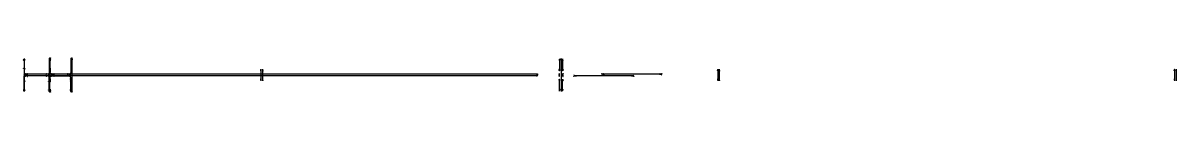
# Model space of a CAD drawing. Header units: millimetres. Extents: x -13916 to 13, y -89 to 89.
# Drawn here: x -13916 to -7919, y -89 to 89 of the extents above; entities that cross this region are included whole.
import ezdxf

# ---------------------------------------------------------------- set-up
doc = ezdxf.new("R2010")
doc.units = ezdxf.units.MM
for name, color, linetype in [('AutoDetect_10_44', 1, 'Continuous'), ('AutoDetect_11_48', 1, 'Continuous'), ('AutoDetect_12_31', 1, 'Continuous'), ('AutoDetect_12_32', 1, 'Continuous'), ('AutoDetect_13_33', 1, 'Continuous'), ('AutoDetect_14_41', 1, 'Continuous'), ('AutoDetect_15_36', 1, 'Continuous'), ('AutoDetect_16_40', 1, 'Continuous'), ('AutoDetect_17_35', 1, 'Continuous'), ('AutoDetect_1_50', 1, 'Continuous'), ('AutoDetect_1_52', 1, 'Continuous'), ('AutoDetect_1_57', 1, 'Continuous'), ('AutoDetect_22_29', 1, 'Continuous'), ('AutoDetect_23_28', 1, 'Continuous'), ('AutoDetect_24_43', 1, 'Continuous'), ('AutoDetect_25_42', 1, 'Continuous'), ('AutoDetect_26_38', 1, 'Continuous'), ('AutoDetect_27_39', 1, 'Continuous'), ('AutoDetect_2_46', 1, 'Continuous'), ('AutoDetect_2_55', 1, 'Continuous'), ('AutoDetect_2_62', 1, 'Continuous'), ('AutoDetect_32_59', 1, 'Continuous'), ('AutoDetect_33_63', 1, 'Continuous'), ('AutoDetect_34_26', 1, 'Continuous'), ('AutoDetect_35_27', 1, 'Continuous'), ('AutoDetect_36_22', 1, 'Continuous'), ('AutoDetect_37_23', 1, 'Continuous'), ('AutoDetect_3_53', 1, 'Continuous'), ('AutoDetect_3_56', 1, 'Continuous'), ('AutoDetect_4_60', 1, 'Continuous'), ('AutoDetect_58_24', 1, 'Continuous'), ('AutoDetect_59_25', 1, 'Continuous'), ('AutoDetect_62_30', 1, 'Continuous'), ('AutoDetect_63_34', 1, 'Continuous'), ('AutoDetect_76_58', 1, 'Continuous'), ('AutoDetect_76_61', 1, 'Continuous'), ('AutoDetect_77_54', 1, 'Continuous'), ('AutoDetect_78_47', 1, 'Continuous'), ('AutoDetect_79_51', 1, 'Continuous'), ('AutoDetect_80_45', 1, 'Continuous'), ('AutoDetect_81_49', 1, 'Continuous'), ('AutoDetect_9_37', 1, 'Continuous'), ('Lasche_ID_GUID_8446B62E_D2A5_450f_8CBC_BC5C9A2F1504', 1, 'Continuous')]:
    doc.layers.add(name, color=color, linetype=linetype)

# ---------------------------------------------------------------- blocks, each defined once
blk = doc.blocks.new('Kontrollpunkt')
at = {"color": 0}
for q in [(0, 6), (8, 0), (0, 0, 4)]:
    blk.add_line((0, 0), q, dxfattribs=at)
for points in [[(0.25, 8, -0.25), (-0.25, 8, -0.25), (-0.25, 8, 0.25), (0, 10, 0), (-0.25, 8, -0.25), (0.25, 8, 0.25), (0, 10, 0), (0.25, 8, -0.25), (0.25, 8, 0.25), (-0.25, 8, 0.25)], [(0.25, 6, -0.25), (-0.25, 6, -0.25), (-0.25, 6, 0.25), (0, 8, 0), (-0.25, 6, -0.25), (0.25, 6, 0.25), (0, 8, 0), (0.25, 6, -0.25), (0.25, 6, 0.25), (-0.25, 6, 0.25)], [(0.25, 0.25, 4), (-0.25, 0.25, 4), (-0.25, -0.25, 4), (0, 0, 6), (-0.25, 0.25, 4), (0.25, -0.25, 4), (0, 0, 6), (0.25, 0.25, 4), (0.25, -0.25, 4), (-0.25, -0.25, 4)], [(0.25, 0.25, 6), (-0.25, 0.25, 6), (-0.25, -0.25, 6), (0, 0, 8), (-0.25, 0.25, 6), (0.25, -0.25, 6), (0, 0, 8), (0.25, 0.25, 6), (0.25, -0.25, 6), (-0.25, -0.25, 6)], [(0.25, 0.25, 8), (-0.25, 0.25, 8), (-0.25, -0.25, 8), (0, 0, 10), (-0.25, 0.25, 8), (0.25, -0.25, 8), (0, 0, 10), (0.25, 0.25, 8), (0.25, -0.25, 8), (-0.25, -0.25, 8)], [(8, 0.25, -0.25), (8, 0.25, 0.25), (8, -0.25, 0.25), (10, 0, 0), (8, 0.25, 0.25), (8, -0.25, -0.25), (10, 0, 0), (8, 0.25, -0.25), (8, -0.25, -0.25), (8, -0.25, 0.25)]]:
    blk.add_polyline3d(points, dxfattribs=at)

msp = doc.modelspace()

# ---------------------------------------------------------------- linework, layer by layer
at = {"layer": 'AutoDetect_10_44', "color": 1}
msp.add_line((-11242.9, 4, -450), (-13765.1, 4, -450), dxfattribs=at)
at = {"layer": 'AutoDetect_11_48', "color": 1}
msp.add_line((-11242.9, -4, -450), (-13765.1, -4, -450), dxfattribs=at)
at = {"layer": 'AutoDetect_12_31', "color": 1}
msp.add_line((-11112.4, -4, -126.7), (-11112.4, -4, -260), dxfattribs=at)
at = {"layer": 'AutoDetect_12_32', "color": 1}
msp.add_line((-11112.4, -4, -413.3), (-11112.4, -4, -260), dxfattribs=at)
at = {"layer": 'AutoDetect_13_33', "color": 1}
msp.add_line((-11127.4, -4, -126.7), (-11127.4, -4, -413.3), dxfattribs=at)
at = {"layer": 'AutoDetect_14_41', "color": 1}
msp.add_line((-11127.4, -84, -436.3), (-11127.4, -27, -436.3), dxfattribs=at)
at = {"layer": 'AutoDetect_15_36', "color": 1}
msp.add_line((-11127.4, -84, -103.7), (-11127.4, -27, -103.7), dxfattribs=at)
at = {"layer": 'AutoDetect_16_40', "color": 1}
msp.add_line((-11112.4, -84, -436.3), (-11112.4, -27, -436.3), dxfattribs=at)
at = {"layer": 'AutoDetect_17_35', "color": 1}
msp.add_line((-11112.4, -84, -103.7), (-11112.4, -27, -103.7), dxfattribs=at)
at = {"layer": 'AutoDetect_1_50', "color": 1}
msp.add_line((-13770.1, -4, -419.3), (-13673.1, -4, -120.7), dxfattribs=at)
for points, weights in [([(-13775.1, -12.5, -434.6), (-13773.4, -4, -429.3), (-13770.1, -4, -419.3)], [0.86513754622, 0.812365281698, 1]), ([(-13673.1, -4, -120.7), (-13671.4, -4, -115.5), (-13669.9, -6.8, -111)], [1, 0.945288413992, 0.969224732871])]:
    msp.add_rational_spline(points, weights, degree=2, dxfattribs=at)
at = {"layer": 'AutoDetect_1_52', "color": 1}
msp.add_line((-13667.2, -84.9, -102.7), (-13667.2, -22, -102.7), dxfattribs=at)
msp.add_rational_spline([(-13667.2, -22, -102.7), (-13667.2, -14.5, -102.7), (-13668.9, -9.3, -108), (-13669.4, -7.9, -109.4), (-13669.9, -6.8, -111)], [1, 0.923879532511, 1, 0.978591118519, 0.969224732871], degree=2, knots=[-3.141593, -3.141593, -3.141593, -2.356194, -2.356194, -2.135301, -2.135301, -2.135301], dxfattribs=at)
at = {"layer": 'AutoDetect_1_57', "color": 1}
msp.add_line((-13775.9, -84.9, -437.3), (-13775.9, -22, -437.3), dxfattribs=at)
msp.add_rational_spline([(-13775.9, -22, -437.3), (-13775.9, -16.9, -437.3), (-13775.1, -12.5, -434.6)], [1, 0.894741499489, 0.86513754622], degree=2, dxfattribs=at)
at = {"layer": 'AutoDetect_22_29', "color": 1}
msp.add_line((-11127.4, 4, -126.7), (-11127.4, 4, -413.3), dxfattribs=at)
at = {"layer": 'AutoDetect_23_28', "color": 1}
msp.add_line((-11112.4, 4, -126.7), (-11112.4, 4, -413.3), dxfattribs=at)
at = {"layer": 'AutoDetect_24_43', "color": 1}
msp.add_line((-11127.4, 84, -436.3), (-11127.4, 27, -436.3), dxfattribs=at)
at = {"layer": 'AutoDetect_25_42', "color": 1}
msp.add_line((-11112.4, 84, -436.3), (-11112.4, 27, -436.3), dxfattribs=at)
at = {"layer": 'AutoDetect_26_38', "color": 1}
msp.add_line((-11112.4, 84, -103.7), (-11112.4, 27, -103.7), dxfattribs=at)
at = {"layer": 'AutoDetect_27_39', "color": 1}
msp.add_line((-11127.4, 84, -103.7), (-11127.4, 27, -103.7), dxfattribs=at)
at = {"layer": 'AutoDetect_2_46', "color": 1}
msp.add_line((-13673.1, 4, -120.7), (-13770.1, 4, -419.3), dxfattribs=at)
msp.add_rational_spline([(-13770.1, 4, -419.3), (-13772.5, 4, -426.8), (-13774.2, 9.3, -432), (-13774.7, 10.7, -433.4), (-13775, 12.3, -434.5)], [1, 0.923879532511, 1, 0.978591118519, 0.969224732871], degree=2, knots=[-2.577088, -2.577088, -2.577088, -1.79169, -1.79169, -1.570796, -1.570796, -1.570796], dxfattribs=at)
msp.add_rational_spline([(-13669.9, 6.8, -111), (-13671.4, 4, -115.5), (-13673.1, 4, -120.7)], [0.969224732871, 0.945288413992, 1], degree=2, dxfattribs=at)
at = {"layer": 'AutoDetect_2_55', "color": 1}
msp.add_line((-13667.2, 84.9, -102.7), (-13667.2, 22, -102.7), dxfattribs=at)
msp.add_rational_spline([(-13667.2, 22, -102.7), (-13667.2, 14.5, -102.7), (-13668.9, 9.3, -108), (-13669.4, 7.9, -109.4), (-13669.9, 6.8, -111)], [1, 0.923879532511, 1, 0.978591118519, 0.969224732871], degree=2, knots=[-1.006291, -1.006291, -1.006291, -0.220893, -0.220893, 0, 0, 0], dxfattribs=at)
at = {"layer": 'AutoDetect_2_62', "color": 1}
msp.add_line((-13775.9, 84.9, -437.3), (-13775.9, 22, -437.3), dxfattribs=at)
msp.add_rational_spline([(-13775.9, 22, -437.3), (-13775.9, 16.8, -437.3), (-13775, 12.3, -434.5)], [1, 0.945288413992, 0.969224732871], degree=2, dxfattribs=at)
at = {"layer": 'AutoDetect_32_59', "color": 1}
msp.add_line((-12679.2, 30, -90), (-12679.2, -30, -90), dxfattribs=at)
at = {"layer": 'AutoDetect_33_63', "color": 1}
msp.add_line((-12671.2, 30, -90), (-12671.2, -30, -90), dxfattribs=at)
at = {"layer": 'AutoDetect_34_26', "color": 1}
msp.add_line((-10305.3, 30, -90), (-10305.3, -30, -90), dxfattribs=at)
at = {"layer": 'AutoDetect_35_27', "color": 1}
msp.add_line((-10297.3, 30, -90), (-10297.3, -30, -90), dxfattribs=at)
at = {"layer": 'AutoDetect_36_22', "color": 1}
msp.add_line((-7931.4, 30, -90), (-7931.4, -30, -90), dxfattribs=at)
at = {"layer": 'AutoDetect_37_23', "color": 1}
msp.add_line((-7923.4, 30, -90), (-7923.4, -30, -90), dxfattribs=at)
at = {"layer": 'AutoDetect_3_53', "color": 1}
msp.add_line((-13780.1, -85, -450), (-13780.1, -4, -450), dxfattribs=at)
at = {"layer": 'AutoDetect_3_56', "color": 1}
msp.add_line((-13780.1, 85, -450), (-13780.1, 4, -450), dxfattribs=at)
at = {"layer": 'AutoDetect_4_60', "color": 1}
msp.add_line((-13663.1, 85, -90), (-13663.1, -85, -90), dxfattribs=at)
at = {"layer": 'AutoDetect_58_24', "color": 1}
msp.add_line((-10599.6, 4, -270), (-10904.6, 4, -270), dxfattribs=at)
at = {"layer": 'AutoDetect_59_25', "color": 1}
msp.add_line((-10599.6, 4, -250), (-10904.6, 4, -250), dxfattribs=at)
at = {"layer": 'AutoDetect_62_30', "color": 1}
msp.add_line((-10744.6, -4, -270), (-11049.6, -4, -270), dxfattribs=at)
at = {"layer": 'AutoDetect_63_34', "color": 1}
msp.add_line((-10744.6, -4, -250), (-11049.6, -4, -250), dxfattribs=at)
at = {"layer": 'AutoDetect_76_58', "color": 1}
msp.add_line((-13910.3, -85, -850.8), (-13910.3, -4, -850.8), dxfattribs=at)
at = {"layer": 'AutoDetect_76_61', "color": 1}
msp.add_line((-13910.3, 85, -850.8), (-13910.3, 4, -850.8), dxfattribs=at)
at = {"layer": 'AutoDetect_77_54', "color": 1}
msp.add_line((-13910.3, 85, -850.8), (-13910.3, -85, -850.8), dxfattribs=at)
at = {"layer": 'AutoDetect_78_47', "color": 1}
msp.add_line((-13784.7, 4, -464.3), (-13905.7, 4, -836.6), dxfattribs=at)
at = {"layer": 'AutoDetect_79_51', "color": 1}
msp.add_line((-13784.7, -4, -464.3), (-13905.7, -4, -836.6), dxfattribs=at)
at = {"layer": 'AutoDetect_80_45', "color": 1}
msp.add_line((-11241.8, 4, -467.5), (-13895.5, 4, -848.7), dxfattribs=at)
at = {"layer": 'AutoDetect_81_49', "color": 1}
msp.add_line((-11241.8, -4, -467.5), (-13895.5, -4, -848.7), dxfattribs=at)
at = {"layer": 'AutoDetect_9_37', "color": 1}
msp.add_line((-11119.9, 85, -450), (-11119.9, -85, -450), dxfattribs=at)

# ---------------------------------------------------------------- block references
at = {"layer": 'AutoDetect_10_44', "color": 2, "extrusion": (0.173648, 0.696364, -0.696364), "xscale": 0.4999999999999999, "yscale": 0.4999999999999999, "zscale": 0.4999999999999999, "rotation": 170.1489259845508}
msp.add_blockref('Kontrollpunkt', (13357, -2639.5, -2074.1), dxfattribs=at)
at = {"layer": 'AutoDetect_10_44', "color": 2, "extrusion": (-0.982548, 0.131528, -0.131529), "xscale": 0.5, "yscale": 0.5, "zscale": 0.5, "rotation": 332.1122954924301}
msp.add_blockref('Kontrollpunkt', (1487.7, 1019.7, 11106.4), dxfattribs=at)
at = {"layer": 'AutoDetect_11_48', "color": 2, "extrusion": (-0.982548, -0.131528, -0.131529), "xscale": 0.5, "yscale": 0.5, "zscale": 0.5, "rotation": 180.5312304117524}
msp.add_blockref('Kontrollpunkt', (-1487.7, 1019.7, 11106.4), dxfattribs=at)
at = {"layer": 'AutoDetect_11_48', "color": 2, "extrusion": (0.173648, -0.696364, -0.696364), "xscale": 0.4999999999999999, "yscale": 0.4999999999999999, "zscale": 0.4999999999999999, "rotation": 189.8510740154491}
msp.add_blockref('Kontrollpunkt', (-13357, -2639.5, -2074.1), dxfattribs=at)
at = {"layer": 'AutoDetect_12_31', "color": 1, "extrusion": (0.707106, -0.707106, -0.001714), "xscale": 0.5, "yscale": 0.5, "zscale": 0.5, "rotation": 269.901815205966}
msp.add_blockref('Kontrollpunkt', (-7860.5, -140.2, -7854.6), dxfattribs=at)
at = {"layer": 'AutoDetect_12_31', "color": 1, "extrusion": (0.662306, -0.662306, 0.350286), "xscale": 0.5, "yscale": 0.5, "zscale": 0.5, "rotation": 289.304664699849}
msp.add_blockref('Kontrollpunkt', (-7860.5, 2507.9, -7448.2), dxfattribs=at)
at = {"layer": 'AutoDetect_12_31', "color": 1, "extrusion": (0.696364, -0.696364, 0.173648), "xscale": 0.4999999999999999, "yscale": 0.4999999999999999, "zscale": 0.4999999999999999, "rotation": 279.8510761165839}
for p in [(-7860.5, 1137.5, -7775.4), (-7860.5, 1199.8, -7764.4)]:
    msp.add_blockref('Kontrollpunkt', p, dxfattribs=at)
at = {"layer": 'AutoDetect_12_32', "color": 1, "extrusion": (0.871388, -0.490074, 0.022587), "xscale": 0.5000000000000001, "yscale": 0.5000000000000001, "zscale": 0.5000000000000001, "rotation": 270}
msp.add_blockref('Kontrollpunkt', (-5450.8, -194.5, -9690.6), dxfattribs=at)
at = {"layer": 'AutoDetect_12_32', "color": 1, "extrusion": (0.662307, -0.662307, -0.350286), "xscale": 0.5, "yscale": 0.5, "zscale": 0.5, "rotation": 250.6953765762315}
msp.add_blockref('Kontrollpunkt', (-7860.5, -2995, -7266.1), dxfattribs=at)
at = {"layer": 'AutoDetect_12_32', "color": 1, "extrusion": (0.696364, -0.696364, -0.173648), "xscale": 0.4999999999999999, "yscale": 0.4999999999999999, "zscale": 0.4999999999999999, "rotation": 260.1489238834161}
for p in [(-7860.5, -1649.6, -7685.1), (-7860.5, -1731.6, -7670.6)]:
    msp.add_blockref('Kontrollpunkt', p, dxfattribs=at)
at = {"layer": 'AutoDetect_13_33', "color": 1, "extrusion": (-0.698401, -0.698401, -0.156434), "xscale": 0.4999999999999999, "yscale": 0.4999999999999999, "zscale": 0.4999999999999999, "rotation": 101.5229443611711}
msp.add_blockref('Kontrollpunkt', (-7865.4, 1106.2, 7794), dxfattribs=at)
at = {"layer": 'AutoDetect_13_33', "color": 1, "extrusion": (-0.696364, -0.696364, 0.173648), "xscale": 0.5, "yscale": 0.5, "zscale": 0.5, "rotation": 77.24859307823726}
for p in [(-7865.4, -1773.8, 7679.7), (-7865.4, -1531, 7722.5)]:
    msp.add_blockref('Kontrollpunkt', p, dxfattribs=at)
at = {"layer": 'AutoDetect_14_41', "color": 1, "extrusion": (-0.696364, -0.173648, 0.696364), "xscale": 0.5000000000000001, "yscale": 0.5000000000000001, "zscale": 0.5000000000000001, "rotation": 98.13857298109163}
for p in [(-2666.1, -7836.1, 7449.6), (-2616.6, -7844.7, 7458.4)]:
    msp.add_blockref('Kontrollpunkt', p, dxfattribs=at)
at = {"layer": 'AutoDetect_15_36', "color": 1, "extrusion": (-0.696364, -0.173648, -0.696364), "xscale": 0.5000000000000001, "yscale": 0.5000000000000001, "zscale": 0.5000000000000001, "rotation": 81.86142701890837}
for p in [(-2666.1, 7448.6, 7825.6), (-2616.6, 7457.2, 7834.5)]:
    msp.add_blockref('Kontrollpunkt', p, dxfattribs=at)
at = {"layer": 'AutoDetect_16_40', "color": 1, "extrusion": (0.850386, -0.173648, 0.496679), "xscale": 0.5, "yscale": 0.5, "zscale": 0.5, "rotation": 293.7257987983351}
msp.add_blockref('Kontrollpunkt', (-2249.7, 5026.3, -9661.8), dxfattribs=at)
at = {"layer": 'AutoDetect_16_40', "color": 1, "extrusion": (0.794195, -0.173648, 0.582324), "xscale": 0.5, "yscale": 0.5, "zscale": 0.5, "rotation": 259.6769983067708}
msp.add_blockref('Kontrollpunkt', (-2449.8, 5957.3, -9065.9), dxfattribs=at)
at = {"layer": 'AutoDetect_17_35', "color": 1, "extrusion": (0.629174, -0.456376, -0.629174), "xscale": 0.5, "yscale": 0.5, "zscale": 0.5, "rotation": 258.9114551842425}
msp.add_blockref('Kontrollpunkt', (-6546.6, -5730.2, -6914), dxfattribs=at)
at = {"layer": 'AutoDetect_17_35', "color": 1, "extrusion": (0.782446, -0.291976, -0.550026), "xscale": 0.5000000000000001, "yscale": 0.5000000000000001, "zscale": 0.5000000000000001, "rotation": 281.8827967585247}
msp.add_blockref('Kontrollpunkt', (-3958.1, -5798, -8615), dxfattribs=at)
at = {"layer": 'AutoDetect_1_50', "color": 1, "extrusion": (0.489658, -0.870234, 0.054117), "xscale": 0.5000000000000001, "yscale": 0.5000000000000001, "zscale": 0.5000000000000001, "rotation": 259.2578707800294}
msp.add_blockref('Kontrollpunkt', (-12002.7, -53.4, -6761.8), dxfattribs=at)
at = {"layer": 'AutoDetect_1_50', "color": 1, "extrusion": (0.739176, -0.626988, 0.245977), "xscale": 0.5000000000000001, "yscale": 0.5000000000000001, "zscale": 0.5000000000000001, "rotation": 273.3829080466895}
msp.add_blockref('Kontrollpunkt', (-8910.4, 2176, -10279.2), dxfattribs=at)
at = {"layer": 'AutoDetect_1_50', "color": 1, "extrusion": (0.663613, -0.706831, -0.244963), "xscale": 0.5, "yscale": 0.5, "zscale": 0.5, "rotation": 245.0629777267913}
msp.add_blockref('Kontrollpunkt', (-10032.7, -2675.7, -9033.6), dxfattribs=at)
at = {"layer": 'AutoDetect_1_50', "color": 1, "extrusion": (0.608622, -0.696364, -0.380338), "xscale": 0.5000000000000001, "yscale": 0.5000000000000001, "zscale": 0.5000000000000001, "rotation": 246.4828009483156}
msp.add_blockref('Kontrollpunkt', (-10300.1, -3542.3, -8271.3), dxfattribs=at)
at = {"layer": 'AutoDetect_1_50', "color": 1, "extrusion": (0.498296, -0.650895, -0.572745), "xscale": 0.5000000000000001, "yscale": 0.5000000000000001, "zscale": 0.5000000000000001, "rotation": 233.198216003499}
msp.add_blockref('Kontrollpunkt', (-10859.3, -4857.5, -6741.5), dxfattribs=at)
at = {"layer": 'AutoDetect_1_52', "color": 1, "extrusion": (0.578856, -0.173648, -0.796726), "xscale": 0.5, "yscale": 0.5, "zscale": 0.5, "rotation": 271.6636769454443}
for p in [(-3957.7, -10484.6, -7824), (-4002.6, -10473.9, -7815.8)]:
    msp.add_blockref('Kontrollpunkt', p, dxfattribs=at)
at = {"layer": 'AutoDetect_1_52', "color": 1, "extrusion": (0.541059, -0.390731, -0.744704), "xscale": 0.5, "yscale": 0.5, "zscale": 0.5, "rotation": 261.2498740564742}
msp.add_blockref('Kontrollpunkt', (-8019.4, -8310.3, -7309.7), dxfattribs=at)
at = {"layer": 'AutoDetect_1_57', "color": 1, "extrusion": (0.744704, -0.390731, 0.541059), "xscale": 0.5000000000000001, "yscale": 0.5000000000000001, "zscale": 0.5000000000000001, "rotation": 260.9669665072797}
msp.add_blockref('Kontrollpunkt', (-6419.9, 6227, -10487), dxfattribs=at)
at = {"layer": 'AutoDetect_1_57', "color": 1, "extrusion": (0.796726, -0.173648, 0.578856), "xscale": 0.5000000000000001, "yscale": 0.5000000000000001, "zscale": 0.5000000000000001, "rotation": 256.8095918291353}
for p in [(-2964.9, 7430.8, -11223.2), (-3010.7, 7425.1, -11215.1)]:
    msp.add_blockref('Kontrollpunkt', p, dxfattribs=at)
at = {"layer": 'AutoDetect_22_29', "color": 1, "extrusion": (-0.696364, 0.696364, 0.173648), "xscale": 0.4999999999999999, "yscale": 0.4999999999999999, "zscale": 0.4999999999999999, "rotation": 279.8510761165839}
for p in [(7865.4, -1773.8, 7679.7), (7865.4, -1531, 7722.5)]:
    msp.add_blockref('Kontrollpunkt', p, dxfattribs=at)
at = {"layer": 'AutoDetect_22_29', "color": 1, "extrusion": (-0.705667, 0.705667, -0.063775), "xscale": 0.5, "yscale": 0.5, "zscale": 0.5, "rotation": 266.3509261307349}
msp.add_blockref('Kontrollpunkt', (7865.4, 375.5, 7863.1), dxfattribs=at)
at = {"layer": 'AutoDetect_23_28', "color": 1, "extrusion": (0.696364, 0.696364, 0.173648), "xscale": 0.5, "yscale": 0.5, "zscale": 0.5, "rotation": 77.24859307823726}
for p in [(7860.5, 957, -7807.2), (7860.5, 1199.8, -7764.4)]:
    msp.add_blockref('Kontrollpunkt', p, dxfattribs=at)
at = {"layer": 'AutoDetect_23_28', "color": 1, "extrusion": (0.706997, 0.706997, -0.01763), "xscale": 0.5000000000000001, "yscale": 0.5000000000000001, "zscale": 0.5000000000000001, "rotation": 91.31622399975285}
msp.add_blockref('Kontrollpunkt', (7860.5, -265.2, -7851.3), dxfattribs=at)
at = {"layer": 'AutoDetect_24_43', "color": 1, "extrusion": (-0.696364, 0.173648, 0.696364), "xscale": 0.5000000000000001, "yscale": 0.5000000000000001, "zscale": 0.5000000000000001, "rotation": 261.8614270189084}
for p in [(2616.6, -7844.7, 7458.4), (2666.1, -7836.1, 7449.6)]:
    msp.add_blockref('Kontrollpunkt', p, dxfattribs=at)
at = {"layer": 'AutoDetect_25_42', "color": 1, "extrusion": (0.696364, 0.173648, 0.696364), "xscale": 0.5000000000000001, "yscale": 0.5000000000000001, "zscale": 0.5000000000000001, "rotation": 98.13857298109163}
for p in [(2764.4, 7182.1, -8028.5), (2714.9, 7190.7, -8037.4)]:
    msp.add_blockref('Kontrollpunkt', p, dxfattribs=at)
at = {"layer": 'AutoDetect_26_38', "color": 1, "extrusion": (0.696364, 0.173648, -0.696364), "xscale": 0.5000000000000001, "yscale": 0.5000000000000001, "zscale": 0.5000000000000001, "rotation": 81.86142701890837}
for p in [(2764.4, -7569.6, -7652.5), (2714.9, -7578.2, -7661.4)]:
    msp.add_blockref('Kontrollpunkt', p, dxfattribs=at)
at = {"layer": 'AutoDetect_27_39', "color": 1, "extrusion": (-0.696364, 0.173648, -0.696364), "xscale": 0.5000000000000001, "yscale": 0.5000000000000001, "zscale": 0.5000000000000001, "rotation": 278.1385729810916}
for p in [(2616.6, 7457.2, 7834.5), (2666.1, 7448.6, 7825.6)]:
    msp.add_blockref('Kontrollpunkt', p, dxfattribs=at)
at = {"layer": 'AutoDetect_2_46', "color": 1, "extrusion": (0.73841, 0.621125, 0.262591), "xscale": 0.5, "yscale": 0.5, "zscale": 0.5, "rotation": 82.78644317147558}
msp.add_blockref('Kontrollpunkt', (8867.1, 2361.9, -10275.6), dxfattribs=at)
at = {"layer": 'AutoDetect_2_46', "color": 1, "extrusion": (0.721995, 0.691705, -0.016331), "xscale": 0.5, "yscale": 0.5, "zscale": 0.5, "rotation": 104.2857710822187}
msp.add_blockref('Kontrollpunkt', (9526.9, -572, -9930.3), dxfattribs=at)
at = {"layer": 'AutoDetect_2_46', "color": 1, "extrusion": (0.715942, 0.696364, -0.050039), "xscale": 0.5, "yscale": 0.5, "zscale": 0.5}
for p, rotation in [((9595.3, -874.1, -9827.9), 107.0526187493893), ((9544.9, -649.3, -9787.2), 93.62619165418512)]:
    msp.add_blockref('Kontrollpunkt', p, dxfattribs=dict(at, rotation=rotation))
at = {"layer": 'AutoDetect_2_46', "color": 1, "extrusion": (0.643007, 0.704416, -0.300566), "xscale": 0.5000000000000001, "yscale": 0.5000000000000001, "zscale": 0.5000000000000001, "rotation": 113.3162172481296}
msp.add_blockref('Kontrollpunkt', (10101.2, -2884.9, -8752.8), dxfattribs=at)
at = {"layer": 'AutoDetect_2_46', "color": 1, "extrusion": (0.498296, 0.650895, -0.572745), "xscale": 0.5000000000000001, "yscale": 0.5000000000000001, "zscale": 0.5000000000000001, "rotation": 134.8444991167241}
msp.add_blockref('Kontrollpunkt', (10859.3, -4857.5, -6741.5), dxfattribs=at)
at = {"layer": 'AutoDetect_2_55', "color": 1, "extrusion": (0.578856, 0.173648, -0.796726), "xscale": 0.5, "yscale": 0.5, "zscale": 0.5, "rotation": 88.33632305455566}
for p in [(4002.6, -10473.9, -7815.8), (3957.7, -10484.6, -7824)]:
    msp.add_blockref('Kontrollpunkt', p, dxfattribs=at)
at = {"layer": 'AutoDetect_2_55', "color": 1, "extrusion": (0.541059, 0.390731, -0.744704), "xscale": 0.5, "yscale": 0.5, "zscale": 0.5, "rotation": 98.75012594352583}
msp.add_blockref('Kontrollpunkt', (8019.4, -8310.3, -7309.7), dxfattribs=at)
at = {"layer": 'AutoDetect_2_62', "color": 1, "extrusion": (0.796726, 0.173648, 0.578856), "xscale": 0.4999999999999999, "yscale": 0.4999999999999999, "zscale": 0.4999999999999999, "rotation": 97.20392918294394}
for p in [(3010.7, 7425.1, -11215.1), (2964.9, 7430.8, -11223.2)]:
    msp.add_blockref('Kontrollpunkt', p, dxfattribs=at)
at = {"layer": 'AutoDetect_2_62', "color": 1, "extrusion": (0.744704, 0.390731, 0.541059), "xscale": 0.5000000000000001, "yscale": 0.5000000000000001, "zscale": 0.5000000000000001, "rotation": 92.56257722569235}
msp.add_blockref('Kontrollpunkt', (6419.9, 6227, -10487), dxfattribs=at)
at = {"layer": 'AutoDetect_32_59', "color": 1, "extrusion": (-0.696364, 0.173648, 0.696364), "xscale": 0.5000000000000001, "yscale": 0.5000000000000001, "zscale": 0.5000000000000001, "rotation": 180}
for p in [(3044.5, -8635.6, 8770.8), (3091.1, -8627.6, 8762.5)]:
    msp.add_blockref('Kontrollpunkt', p, dxfattribs=at)
at = {"layer": 'AutoDetect_33_63', "color": 1, "extrusion": (0.696364, 0.173648, 0.696364), "xscale": 0.4999999999999999, "yscale": 0.4999999999999999, "zscale": 0.4999999999999999, "rotation": 180}
for p in [(3089.1, 8493, -8882.3), (3042.6, 8501.1, -8890.6)]:
    msp.add_blockref('Kontrollpunkt', p, dxfattribs=at)
at = {"layer": 'AutoDetect_34_26', "color": 1, "extrusion": (-0.696364, 0.173648, 0.696364), "xscale": 0.5000000000000001, "yscale": 0.5000000000000001, "zscale": 0.5000000000000001, "rotation": 180}
for p in [(2470.1, -7031.7, 7117.7), (2516.7, -7023.6, 7109.4)]:
    msp.add_blockref('Kontrollpunkt', p, dxfattribs=at)
at = {"layer": 'AutoDetect_35_27', "color": 1, "extrusion": (0.696364, 0.173648, 0.696364), "xscale": 0.4999999999999999, "yscale": 0.4999999999999999, "zscale": 0.4999999999999999, "rotation": 180}
for p in [(2514.8, 6889, -7229.2), (2468.2, 6897.1, -7237.5)]:
    msp.add_blockref('Kontrollpunkt', p, dxfattribs=at)
at = {"layer": 'AutoDetect_36_22', "color": 1, "extrusion": (-0.696364, 0.173648, 0.696364), "xscale": 0.5000000000000001, "yscale": 0.5000000000000001, "zscale": 0.5000000000000001, "rotation": 180}
for p in [(1895.8, -5427.7, 5464.6), (1942.3, -5419.6, 5456.3)]:
    msp.add_blockref('Kontrollpunkt', p, dxfattribs=at)
at = {"layer": 'AutoDetect_37_23', "color": 1, "extrusion": (0.696364, 0.173648, 0.696364), "xscale": 0.4999999999999999, "yscale": 0.4999999999999999, "zscale": 0.4999999999999999, "rotation": 180}
for p in [(1940.4, 5285, -5576.1), (1893.8, 5293.1, -5584.4)]:
    msp.add_blockref('Kontrollpunkt', p, dxfattribs=at)
at = {"layer": 'AutoDetect_3_53', "color": 1, "extrusion": (0.480577, -0.575779, -0.661457), "xscale": 0.5, "yscale": 0.5, "zscale": 0.5, "rotation": 256.1409365407605}
msp.add_blockref('Kontrollpunkt', (-10581.8, -6176.1, -6322.4), dxfattribs=at)
at = {"layer": 'AutoDetect_3_53', "color": 1, "extrusion": (0.578856, -0.173648, -0.796726), "xscale": 0.5, "yscale": 0.5, "zscale": 0.5, "rotation": 271.6636769454443}
for p in [(-3992.1, -10780.1, -7612.2), (-4035.2, -10769.8, -7604.4)]:
    msp.add_blockref('Kontrollpunkt', p, dxfattribs=at)
at = {"layer": 'AutoDetect_3_56', "color": 1, "extrusion": (0.578856, 0.173648, -0.796726), "xscale": 0.5, "yscale": 0.5, "zscale": 0.5, "rotation": 88.33632305455566}
for p in [(4035.2, -10769.8, -7604.4), (3992.1, -10780.1, -7612.2)]:
    msp.add_blockref('Kontrollpunkt', p, dxfattribs=at)
at = {"layer": 'AutoDetect_3_56', "color": 1, "extrusion": (0.480577, 0.575779, -0.661457), "xscale": 0.5, "yscale": 0.5, "zscale": 0.5, "rotation": 103.8590634592395}
msp.add_blockref('Kontrollpunkt', (10581.8, -6176.1, -6322.4), dxfattribs=at)
at = {"layer": 'AutoDetect_4_60', "color": 1, "extrusion": (0.796726, 0.173648, 0.578856), "xscale": 0.5, "yscale": 0.5, "zscale": 0.5, "rotation": 180}
for p in [(2986.8, 7644.4, -10924.1), (2832.4, 7663.9, -10951.6)]:
    msp.add_blockref('Kontrollpunkt', p, dxfattribs=at)
at = {"layer": 'AutoDetect_58_24', "color": 1, "extrusion": (0.173648, 0.696364, -0.696364), "xscale": 0.5, "yscale": 0.5, "zscale": 0.5, "rotation": 160.2978477668322}
for p in [(10575.8, -2027.4, -1701.7), (10291.5, -1978, -1650.8)]:
    msp.add_blockref('Kontrollpunkt', p, dxfattribs=at)
at = {"layer": 'AutoDetect_59_25', "color": 1, "extrusion": (0.173648, 0.696364, 0.696364), "xscale": 0.5000000000000001, "yscale": 0.5000000000000001, "zscale": 0.5000000000000001, "rotation": 27.83147883733204}
for p in [(10575.8, 1654.2, -2063.8), (10291.5, 1604.8, -2013)]:
    msp.add_blockref('Kontrollpunkt', p, dxfattribs=at)
at = {"layer": 'AutoDetect_62_30', "color": 1, "extrusion": (0.173648, -0.696364, -0.696364), "xscale": 0.5000000000000001, "yscale": 0.5000000000000001, "zscale": 0.5000000000000001, "rotation": 199.7021522331678}
for p in [(-10716.5, -2051.8, -1726.9), (-10432.2, -2002.4, -1676)]:
    msp.add_blockref('Kontrollpunkt', p, dxfattribs=at)
at = {"layer": 'AutoDetect_63_34', "color": 1, "extrusion": (0.173648, -0.696364, 0.696364), "xscale": 0.5000000000000001, "yscale": 0.5000000000000001, "zscale": 0.5000000000000001, "rotation": 342.8383509003531}
for p in [(-10716.5, 1678.6, -2089), (-10432.2, 1629.2, -2038.1)]:
    msp.add_blockref('Kontrollpunkt', p, dxfattribs=at)
at = {"layer": 'AutoDetect_76_58', "color": 1, "extrusion": (0.625521, -0.575779, 0.5265), "xscale": 0.5, "yscale": 0.5, "zscale": 0.5, "rotation": 266.8980670614725}
msp.add_blockref('Kontrollpunkt', (-9423.7, 4663.7, -9146.9), dxfattribs=at)
at = {"layer": 'AutoDetect_76_58', "color": 1, "extrusion": (0.753441, -0.173648, 0.634171), "xscale": 0.5, "yscale": 0.5, "zscale": 0.5, "rotation": 258.9572692358478}
for p in [(-3157.2, 7933.5, -11014.3), (-3201, 7927, -11006.5)]:
    msp.add_blockref('Kontrollpunkt', p, dxfattribs=at)
at = {"layer": 'AutoDetect_76_61', "color": 1, "extrusion": (0.753441, 0.173648, 0.634171), "xscale": 0.5, "yscale": 0.5, "zscale": 0.5, "rotation": 94.70740288877445}
for p in [(3201, 7927, -11006.5), (3157.2, 7933.5, -11014.3)]:
    msp.add_blockref('Kontrollpunkt', p, dxfattribs=at)
at = {"layer": 'AutoDetect_76_61', "color": 1, "extrusion": (0.625521, 0.575779, 0.5265), "xscale": 0.5, "yscale": 0.5, "zscale": 0.5, "rotation": 93.10193293852753}
msp.add_blockref('Kontrollpunkt', (9423.7, 4663.7, -9146.9), dxfattribs=at)
at = {"layer": 'AutoDetect_77_54', "color": 2, "extrusion": (-0.084337, 0.173648, -0.98119), "xscale": 0.5, "yscale": 0.5, "zscale": 0.5, "rotation": 299.8833064083283}
for p in [(12478.1, 5868.2, 2021.7), (12547.1, 5728.8, 1994.3)]:
    msp.add_blockref('Kontrollpunkt', p, dxfattribs=at)
at = {"layer": 'AutoDetect_78_47', "color": 1, "extrusion": (0.739632, 0.631646, 0.23231), "xscale": 0.5000000000000001, "yscale": 0.5000000000000001, "zscale": 0.5000000000000001, "rotation": 75.53412977659765}
msp.add_blockref('Kontrollpunkt', (9033.6, 1642.2, -10476.9), dxfattribs=at)
at = {"layer": 'AutoDetect_78_47', "color": 1, "extrusion": (0.721766, 0.691911, -0.0177), "xscale": 0.5, "yscale": 0.5, "zscale": 0.5, "rotation": 91.2651932927956}
msp.add_blockref('Kontrollpunkt', (9619.5, -985.4, -10012.9), dxfattribs=at)
at = {"layer": 'AutoDetect_78_47', "color": 1, "extrusion": (0.715942, 0.696365, -0.050039), "xscale": 0.5, "yscale": 0.5, "zscale": 0.5, "rotation": 93.62618619563187}
msp.add_blockref('Kontrollpunkt', (9622.7, -996.4, -9850), dxfattribs=at)
at = {"layer": 'AutoDetect_78_47', "color": 1, "extrusion": (0.70076, 0.703343, -0.119349), "xscale": 0.5000000000000001, "yscale": 0.5000000000000001, "zscale": 0.5000000000000001, "rotation": 96.45218474288156}
msp.add_blockref('Kontrollpunkt', (9768, -1621.8, -9601.5), dxfattribs=at)
at = {"layer": 'AutoDetect_79_51', "color": 1, "extrusion": (0.739632, -0.631646, 0.23231), "xscale": 0.5, "yscale": 0.5, "zscale": 0.5, "rotation": 281.2213569896945}
msp.add_blockref('Kontrollpunkt', (-9033.6, 1642.2, -10476.9), dxfattribs=at)
at = {"layer": 'AutoDetect_79_51', "color": 1, "extrusion": (0.693686, -0.719004, -0.042808), "xscale": 0.5, "yscale": 0.5, "zscale": 0.5, "rotation": 267.4594366612221}
msp.add_blockref('Kontrollpunkt', (-10003.5, -1220.2, -9602.3), dxfattribs=at)
at = {"layer": 'AutoDetect_79_51', "color": 1, "extrusion": (0.715942, -0.696365, -0.050039), "xscale": 0.5000000000000001, "yscale": 0.5000000000000001, "zscale": 0.5000000000000001, "rotation": 267.2135768210516}
msp.add_blockref('Kontrollpunkt', (-9622.7, -996.4, -9850), dxfattribs=at)
at = {"layer": 'AutoDetect_79_51', "color": 1, "extrusion": (0.70076, -0.703343, -0.119349), "xscale": 0.5, "yscale": 0.5, "zscale": 0.5, "rotation": 265.0287248191186}
msp.add_blockref('Kontrollpunkt', (-9768, -1621.8, -9601.5), dxfattribs=at)
at = {"layer": 'AutoDetect_80_45', "color": 2, "extrusion": (0.318962, 0.643448, 0.695872), "xscale": 0.5000000000000001, "yscale": 0.5000000000000001, "zscale": 0.5000000000000001, "rotation": 352.0121093296654}
msp.add_blockref('Kontrollpunkt', (12451.6, 3682.5, -5020.1), dxfattribs=at)
at = {"layer": 'AutoDetect_80_45', "color": 2, "extrusion": (-0.991267, 0.131529, -0.009516), "xscale": 0.5000000000000001, "yscale": 0.5000000000000001, "zscale": 0.5000000000000001, "rotation": 252.5461144830765}
msp.add_blockref('Kontrollpunkt', (1474.7, -361.4, 11148.6), dxfattribs=at)
at = {"layer": 'AutoDetect_81_49', "color": 2, "extrusion": (0.318962, -0.643448, 0.695872), "xscale": 0.5000000000000001, "yscale": 0.5000000000000001, "zscale": 0.5000000000000001, "rotation": 355.0463972247898}
msp.add_blockref('Kontrollpunkt', (-12451.6, 3682.5, -5020.1), dxfattribs=at)
at = {"layer": 'AutoDetect_81_49', "color": 2, "extrusion": (-0.991267, -0.131529, -0.009516), "xscale": 0.5000000000000001, "yscale": 0.5000000000000001, "zscale": 0.5000000000000001, "rotation": 80.04786610609662}
msp.add_blockref('Kontrollpunkt', (-1474.7, -361.4, 11148.6), dxfattribs=at)
at = {"layer": 'AutoDetect_9_37', "color": 1, "extrusion": (0.744227, 0.173648, -0.644959), "xscale": 0.5, "yscale": 0.5, "zscale": 0.5, "rotation": 337.388276259437}
for p in [(2603.6, -7316.6, -7971.8), (2449.8, -7339.7, -7999.2)]:
    msp.add_blockref('Kontrollpunkt', p, dxfattribs=at)
at = {"layer": 'Lasche_ID_GUID_8446B62E_D2A5_450f_8CBC_BC5C9A2F1504', "color": 2, "extrusion": (0.672499, 0.707107, -0.218508), "xscale": 0.5000000000000001, "yscale": 0.5000000000000001, "zscale": 0.5000000000000001, "rotation": 102.9393123053027}
for p in [(10043.9, -2500.7, -9108.6), (10040.9, -2487.8, -9108.6), (9962.1, -2144.7, -9108.6), (9959.1, -2131.8, -9108.6)]:
    msp.add_blockref('Kontrollpunkt', p, dxfattribs=at)
at = {"layer": 'Lasche_ID_GUID_8446B62E_D2A5_450f_8CBC_BC5C9A2F1504', "color": 2, "extrusion": (-0.707107, 0.707107, 0), "xscale": 0.5000000000000001, "yscale": 0.5000000000000001, "zscale": 0.5000000000000001, "rotation": 270}
for p in [(7707.9, -250, 7713.6), (7707.9, -270, 7713.6)]:
    msp.add_blockref('Kontrollpunkt', p, dxfattribs=at)
at = {"layer": 'Lasche_ID_GUID_8446B62E_D2A5_450f_8CBC_BC5C9A2F1504', "color": 2, "extrusion": (0.707107, 0.707107, 0), "xscale": 0.5000000000000001, "yscale": 0.5000000000000001, "zscale": 0.5000000000000001, "rotation": 90}
for p in [(7497.9, -250, -7492.2), (7497.9, -270, -7492.2)]:
    msp.add_blockref('Kontrollpunkt', p, dxfattribs=at)
at = {"layer": 'Lasche_ID_GUID_8446B62E_D2A5_450f_8CBC_BC5C9A2F1504', "color": 2, "extrusion": (-0.707107, -0.707107, 0), "xscale": 0.5000000000000001, "yscale": 0.5000000000000001, "zscale": 0.5000000000000001, "rotation": 90.00000000000001}
for p in [(-7810.4, -250, 7816.1), (-7810.4, -270, 7816.1)]:
    msp.add_blockref('Kontrollpunkt', p, dxfattribs=at)
at = {"layer": 'Lasche_ID_GUID_8446B62E_D2A5_450f_8CBC_BC5C9A2F1504', "color": 2, "extrusion": (0.707107, -0.707107, 0), "xscale": 0.5000000000000001, "yscale": 0.5000000000000001, "zscale": 0.5000000000000001, "rotation": 270}
for p in [(-7600.4, -250, -7594.8), (-7600.4, -270, -7594.8)]:
    msp.add_blockref('Kontrollpunkt', p, dxfattribs=at)
at = {"layer": 'Lasche_ID_GUID_8446B62E_D2A5_450f_8CBC_BC5C9A2F1504', "color": 2, "extrusion": (0.672499, -0.707107, -0.218508), "rotation": 257.0606876946973}
for p, xscale, yscale, zscale in [((-10043.9, -2500.7, -9108.6), 0.5000000000000001, 0.5000000000000001, 0.5000000000000001), ((-10040.9, -2487.8, -9108.6), 0.5000000000000001, 0.5000000000000001, 0.5000000000000001), ((-9962.1, -2144.7, -9108.6), 0.5, 0.5, 0.5), ((-9959.1, -2131.8, -9108.6), 0.5, 0.5, 0.5)]:
    msp.add_blockref('Kontrollpunkt', p, dxfattribs=dict(at, xscale=xscale, yscale=yscale, zscale=zscale))

doc.saveas('drawing.dxf')
